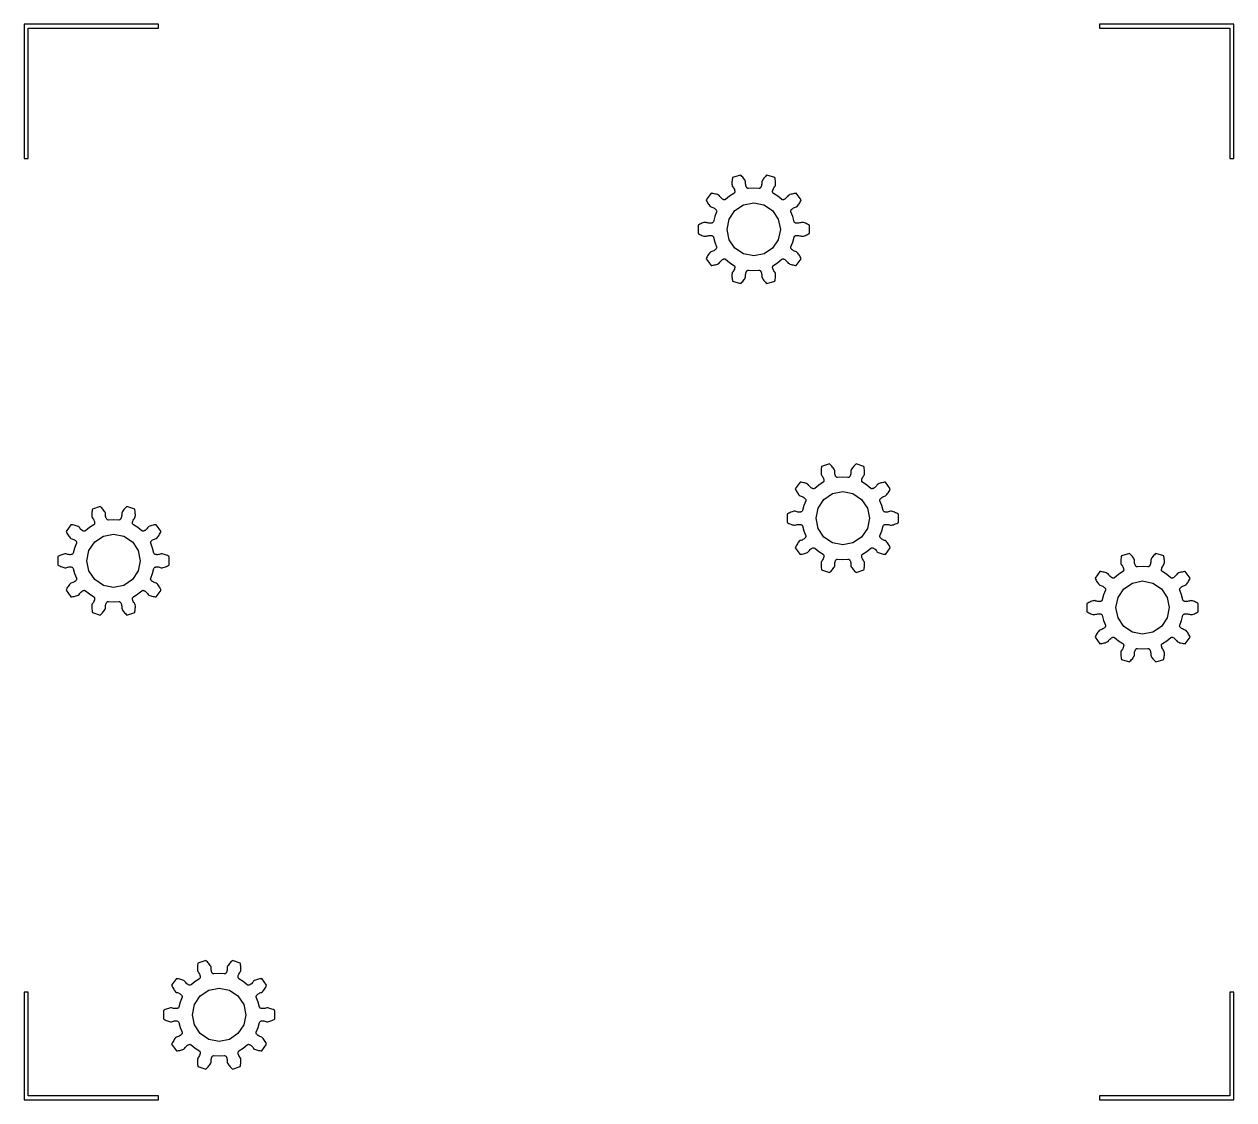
# Model space of a CAD drawing. Extents: x 0 to 9, y 0 to 8.
import ezdxf

# ---------------------------------------------------------------- set-up
doc = ezdxf.new("R2010")
doc.units = 0
doc.layers.add('Layer_1', color=7, linetype='CONTINUOUS')

msp = doc.modelspace()

# ---------------------------------------------------------------- linework, layer by layer
at = {"layer": 'Layer_1', "color": 7}
for points in [[(0, 7.999999), (0, 6.999984), (0.028332, 6.999984), (0.028332, 7.971613), (1.000016, 7.971613), (1.000016, 7.999999), (0, 7.999999), (0, 7.999999)], [(7.999984, 7.999999), (7.999984, 7.971613), (8.971668, 7.971613), (8.971668, 6.999984), (9, 6.999984), (9, 7.985778), (9, 7.999999), (7.999984, 7.999999), (7.999984, 7.999999)], [(0.00001, 0.799978), (0.00001, 0), (1.000024, 0), (1.000024, 0.028332), (0.028342, 0.028332), (0.028342, 0.799978), (0.00001, 0.799978), (0.00001, 0.799978)], [(8.971668, 0.799978), (8.971668, 0.028332), (7.999984, 0.028332), (7.999984, 0), (9, 0), (9, 0.799978), (8.971668, 0.799978), (8.971668, 0.799978)]]:
    msp.add_lwpolyline(points, close=True, dxfattribs=at)
for points in [[(5.329112, 6.877967), (5.270463, 6.858895), (5.26914, 6.852445), (5.267762, 6.843791), (5.266715, 6.835357), (5.266109, 6.826979), (5.265826, 6.818766), (5.265996, 6.810718), (5.266602, 6.802836), (5.268753, 6.79567), (5.273328, 6.789772), (5.277407, 6.783598), (5.280935, 6.777149), (5.283911, 6.770424), (5.285125, 6.766952), (5.286062, 6.763314), (5.286779, 6.759565), (5.287005, 6.755597), (5.286948, 6.753446), (5.286722, 6.751296), (5.286116, 6.748981), (5.285012, 6.746337), (5.280933, 6.742037), (5.248357, 6.721367), (5.218646, 6.696727), (5.213244, 6.694137), (5.210378, 6.693967), (5.208007, 6.694137), (5.205856, 6.694523), (5.203872, 6.69513), (5.200124, 6.696617), (5.196762, 6.698435), (5.19362, 6.700419), (5.190643, 6.702679), (5.185186, 6.70753), (5.18017, 6.712932), (5.17554, 6.71872), (5.171296, 6.724948), (5.165177, 6.729193), (5.157846, 6.732169), (5.150239, 6.73476), (5.142357, 6.737074), (5.134254, 6.739058), (5.125875, 6.740656), (5.117221, 6.742033), (5.110717, 6.742804), (5.074392, 6.692918), (5.077203, 6.68691), (5.081116, 6.679138), (5.085251, 6.671697), (5.08966, 6.664586), (5.094291, 6.657751), (5.099141, 6.651357), (5.104268, 6.645293), (5.110221, 6.640773), (5.117386, 6.638623), (5.124332, 6.636089), (5.131001, 6.633002), (5.13734, 6.629309), (5.140372, 6.627158), (5.143239, 6.624788), (5.145996, 6.622087), (5.14853, 6.619055), (5.149744, 6.617345), (5.150847, 6.615414), (5.151728, 6.613154), (5.152388, 6.610396), (5.151618, 6.604498), (5.137396, 6.568614), (5.127805, 6.531242), (5.124994, 6.526005), (5.122844, 6.524188), (5.12075, 6.522864), (5.118766, 6.521984), (5.116782, 6.521267), (5.112923, 6.52033), (5.109175, 6.519779), (5.105371, 6.519554), (5.101733, 6.51961), (5.094402, 6.520381), (5.087126, 6.521758), (5.080015, 6.523742), (5.07296, 6.526276), (5.065574, 6.526107), (5.057857, 6.524233), (5.05014, 6.521862), (5.042423, 6.519051), (5.034651, 6.515909), (5.026878, 6.512271), (5.019161, 6.508303), (5.013429, 6.505106), (5.013429, 6.443424), (5.019161, 6.440172), (5.026878, 6.436204), (5.034651, 6.432621), (5.042423, 6.429424), (5.05014, 6.426666), (5.057857, 6.424296), (5.065574, 6.422422), (5.07296, 6.422252), (5.080015, 6.424733), (5.087126, 6.426717), (5.094402, 6.428151), (5.101733, 6.428868), (5.105371, 6.428924), (5.109175, 6.428698), (5.112923, 6.428148), (5.116782, 6.427211), (5.118766, 6.426551), (5.12075, 6.425614), (5.122844, 6.424347), (5.124994, 6.422473), (5.127805, 6.417236), (5.137396, 6.379863), (5.151618, 6.343979), (5.152388, 6.338081), (5.151728, 6.335324), (5.150847, 6.333063), (5.149744, 6.331133), (5.14853, 6.329423), (5.145996, 6.326391), (5.143239, 6.32369), (5.140372, 6.321376), (5.13734, 6.319226), (5.131001, 6.315532), (5.124332, 6.312391), (5.117386, 6.309856), (5.110221, 6.307706), (5.104268, 6.303186), (5.099141, 6.297122), (5.094291, 6.290783), (5.08966, 6.283893), (5.085251, 6.276783), (5.081116, 6.269341), (5.077203, 6.261569), (5.074392, 6.255561), (5.110717, 6.205676), (5.117221, 6.206446), (5.125875, 6.207823), (5.134254, 6.209421), (5.142357, 6.211405), (5.150239, 6.213719), (5.157846, 6.21631), (5.165177, 6.219341), (5.171296, 6.223586), (5.17554, 6.229759), (5.18017, 6.235547), (5.185186, 6.240949), (5.190643, 6.245855), (5.19362, 6.248059), (5.196762, 6.250043), (5.200124, 6.25186), (5.203872, 6.253348), (5.205856, 6.253955), (5.208007, 6.254395), (5.210378, 6.254564), (5.213244, 6.254338), (5.218646, 6.251748), (5.248357, 6.227108), (5.280933, 6.206493), (5.285012, 6.202193), (5.286116, 6.199549), (5.286722, 6.197178), (5.286948, 6.195028), (5.287005, 6.192934), (5.286779, 6.188965), (5.286062, 6.185217), (5.285125, 6.181579), (5.283911, 6.178051), (5.280935, 6.171326), (5.277407, 6.164877), (5.273328, 6.158758), (5.268753, 6.152805), (5.266602, 6.145639), (5.265996, 6.137757), (5.265826, 6.129709), (5.266109, 6.121496), (5.266715, 6.113173), (5.267762, 6.104684), (5.26914, 6.096085), (5.270463, 6.089636), (5.329112, 6.070509), (5.333963, 6.075029), (5.340137, 6.081202), (5.345925, 6.087431), (5.351382, 6.09377), (5.356398, 6.100329), (5.361028, 6.106889), (5.365217, 6.113669), (5.367641, 6.120614), (5.367416, 6.128166), (5.367746, 6.135552), (5.368626, 6.142828), (5.370224, 6.149994), (5.371271, 6.153577), (5.372648, 6.15705), (5.374302, 6.160467), (5.376452, 6.163829), (5.37772, 6.16554), (5.379207, 6.167137), (5.381027, 6.168681), (5.383451, 6.170168), (5.389349, 6.171215), (5.427824, 6.168791), (5.466354, 6.171215), (5.472252, 6.170168), (5.474676, 6.168681), (5.476494, 6.167137), (5.477981, 6.16554), (5.479248, 6.163829), (5.481343, 6.160467), (5.48305, 6.15705), (5.484427, 6.153577), (5.485474, 6.149994), (5.487018, 6.142828), (5.487955, 6.135552), (5.488285, 6.128166), (5.488059, 6.120614), (5.490484, 6.113669), (5.494673, 6.106889), (5.499248, 6.100329), (5.504319, 6.09377), (5.509721, 6.087431), (5.515564, 6.081202), (5.521738, 6.075029), (5.526588, 6.070509), (5.585183, 6.089636), (5.586506, 6.096085), (5.58794, 6.104684), (5.588933, 6.113173), (5.58954, 6.121496), (5.589822, 6.129709), (5.589653, 6.137757), (5.589103, 6.145639), (5.586952, 6.152805), (5.582377, 6.158758), (5.578243, 6.164877), (5.574715, 6.171326), (5.571794, 6.178051), (5.57058, 6.181579), (5.569589, 6.185217), (5.568929, 6.188965), (5.568647, 6.192934), (5.56876, 6.195028), (5.568986, 6.197178), (5.569536, 6.199549), (5.570639, 6.202193), (5.574773, 6.206493), (5.60735, 6.227108), (5.637061, 6.251748), (5.642463, 6.254338), (5.645274, 6.254564), (5.647698, 6.254395), (5.649848, 6.253955), (5.651832, 6.253348), (5.655581, 6.25186), (5.658943, 6.250043), (5.662085, 6.248059), (5.665062, 6.245855), (5.670519, 6.240949), (5.675535, 6.235547), (5.680165, 6.229759), (5.684409, 6.223586), (5.690528, 6.219341), (5.697859, 6.21631), (5.705411, 6.213719), (5.713348, 6.211405), (5.721451, 6.209421), (5.729829, 6.207823), (5.738428, 6.206446), (5.744988, 6.205676), (5.781258, 6.255561), (5.778447, 6.261569), (5.774533, 6.269341), (5.770399, 6.276783), (5.766045, 6.283893), (5.761414, 6.290783), (5.756508, 6.297122), (5.751382, 6.303186), (5.745484, 6.307706), (5.738318, 6.309856), (5.731373, 6.312391), (5.724703, 6.315532), (5.718364, 6.319226), (5.715333, 6.321376), (5.712411, 6.32369), (5.70971, 6.326391), (5.707119, 6.329423), (5.705962, 6.331133), (5.704859, 6.333063), (5.703922, 6.335324), (5.703315, 6.338081), (5.704086, 6.343979), (5.718307, 6.379863), (5.727843, 6.417236), (5.730709, 6.422473), (5.73286, 6.424347), (5.734954, 6.425614), (5.736938, 6.426551), (5.738922, 6.427211), (5.742725, 6.428148), (5.746529, 6.428698), (5.750277, 6.428924), (5.75397, 6.428868), (5.761301, 6.428151), (5.768522, 6.426717), (5.775633, 6.424733), (5.782743, 6.422252), (5.79013, 6.422422), (5.797847, 6.424296), (5.805564, 6.426666), (5.813281, 6.429424), (5.821053, 6.432621), (5.82877, 6.436204), (5.836487, 6.440172), (5.842275, 6.443424), (5.842275, 6.505106), (5.836487, 6.508303), (5.82877, 6.512271), (5.821053, 6.515909), (5.813281, 6.519051), (5.805564, 6.521862), (5.797847, 6.524233), (5.79013, 6.526107), (5.782743, 6.526276), (5.775633, 6.523742), (5.768522, 6.521758), (5.761301, 6.520381), (5.75397, 6.51961), (5.750277, 6.519554), (5.746529, 6.519779), (5.742725, 6.52033), (5.738922, 6.521267), (5.736938, 6.521984), (5.734954, 6.522864), (5.73286, 6.524188), (5.730709, 6.526005), (5.727843, 6.531242), (5.718307, 6.568614), (5.704086, 6.604498), (5.703315, 6.610396), (5.703922, 6.613154), (5.704859, 6.615414), (5.705962, 6.617345), (5.707119, 6.619055), (5.70971, 6.622087), (5.712411, 6.624788), (5.715333, 6.627158), (5.718364, 6.629309), (5.724703, 6.633002), (5.731373, 6.636089), (5.738318, 6.638623), (5.745484, 6.640773), (5.751382, 6.645293), (5.756508, 6.651357), (5.761414, 6.657751), (5.766045, 6.664586), (5.770399, 6.671697), (5.774533, 6.679138), (5.778447, 6.68691), (5.781258, 6.692918), (5.744988, 6.742804), (5.738428, 6.742033), (5.729829, 6.740656), (5.721451, 6.739058), (5.713348, 6.737074), (5.705411, 6.73476), (5.697859, 6.732169), (5.690528, 6.729193), (5.684409, 6.724948), (5.680165, 6.71872), (5.675535, 6.712932), (5.670519, 6.70753), (5.665062, 6.702679), (5.662085, 6.700419), (5.658943, 6.698435), (5.655581, 6.696617), (5.651832, 6.69513), (5.649848, 6.694523), (5.647698, 6.694137), (5.645274, 6.693967), (5.642463, 6.694137), (5.637061, 6.696727), (5.60735, 6.721367), (5.574773, 6.742037), (5.570639, 6.746337), (5.569536, 6.748981), (5.568986, 6.751296), (5.56876, 6.753446), (5.568647, 6.755597), (5.568929, 6.759565), (5.569589, 6.763314), (5.57058, 6.766952), (5.571794, 6.770424), (5.574715, 6.777149), (5.578243, 6.783598), (5.582377, 6.789772), (5.586952, 6.79567), (5.589103, 6.802836), (5.589653, 6.810718), (5.589822, 6.818766), (5.58954, 6.826979), (5.588933, 6.835357), (5.58794, 6.843791), (5.586506, 6.852445), (5.585183, 6.858895), (5.526588, 6.877967), (5.521738, 6.873446), (5.515564, 6.867328), (5.509721, 6.861099), (5.504319, 6.854705), (5.499248, 6.848201), (5.494673, 6.841586), (5.490484, 6.834861), (5.488059, 6.827861), (5.488285, 6.820364), (5.487955, 6.812923), (5.487018, 6.805647), (5.485474, 6.798481), (5.484427, 6.794953), (5.48305, 6.791426), (5.481343, 6.788008), (5.479248, 6.784646), (5.477981, 6.782992), (5.476494, 6.781395), (5.474676, 6.779797), (5.472252, 6.77831), (5.466354, 6.777263), (5.427824, 6.779687), (5.389349, 6.777263), (5.383451, 6.77831), (5.381027, 6.779797), (5.379207, 6.781395), (5.37772, 6.782992), (5.376452, 6.784646), (5.374302, 6.788008), (5.372648, 6.791426), (5.371271, 6.794953), (5.370224, 6.798481), (5.368626, 6.805647), (5.367746, 6.812923), (5.367416, 6.820364), (5.367641, 6.827861), (5.365217, 6.834861), (5.361028, 6.841586), (5.356398, 6.848201), (5.351382, 6.854705), (5.345925, 6.861099), (5.340137, 6.867328), (5.333963, 6.873446), (5.329112, 6.877967), (5.329112, 6.877967)], [(5.427835, 6.672473), (5.50369, 6.657386), (5.567996, 6.614418), (5.610964, 6.550111), (5.626052, 6.474256), (5.61046, 6.397119), (5.567977, 6.334131), (5.504977, 6.291665), (5.427835, 6.276095), (5.350693, 6.291665), (5.287693, 6.334131), (5.24521, 6.397119), (5.229618, 6.474256), (5.244706, 6.550111), (5.287674, 6.614418), (5.35198, 6.657386), (5.427835, 6.672473), (5.427835, 6.672473)], [(5.992059, 4.728943), (5.933409, 4.709871), (5.932142, 4.703367), (5.930709, 4.694823), (5.929715, 4.686334), (5.929055, 4.678011), (5.928829, 4.669798), (5.928942, 4.661695), (5.929492, 4.653812), (5.931696, 4.646702), (5.936216, 4.640749), (5.94035, 4.634575), (5.943933, 4.628126), (5.946855, 4.621401), (5.948012, 4.617873), (5.949005, 4.61429), (5.949666, 4.610487), (5.949948, 4.606518), (5.949892, 4.604478), (5.949609, 4.602274), (5.949059, 4.599903), (5.948012, 4.597258), (5.943823, 4.592959), (5.911246, 4.572343), (5.881535, 4.547704), (5.876189, 4.54517), (5.873378, 4.544888), (5.870953, 4.545113), (5.868749, 4.545554), (5.866765, 4.54616), (5.863072, 4.547648), (5.85971, 4.549412), (5.856568, 4.551452), (5.853591, 4.553603), (5.848079, 4.558509), (5.843063, 4.563911), (5.838488, 4.569698), (5.834188, 4.575872), (5.828125, 4.580116), (5.820794, 4.583148), (5.813187, 4.585792), (5.80525, 4.588053), (5.797147, 4.590037), (5.788768, 4.591691), (5.780224, 4.593014), (5.77361, 4.593785), (5.737395, 4.5439), (5.740152, 4.537892), (5.744066, 4.530119), (5.748255, 4.522678), (5.752609, 4.515568), (5.757185, 4.508732), (5.76209, 4.502338), (5.767217, 4.496275), (5.773115, 4.491755), (5.78028, 4.489661), (5.787226, 4.48707), (5.793951, 4.483928), (5.80029, 4.48029), (5.803266, 4.478086), (5.806243, 4.475772), (5.808944, 4.473071), (5.811534, 4.470094), (5.812638, 4.468331), (5.813741, 4.4664), (5.814678, 4.464196), (5.815339, 4.461385), (5.814568, 4.455487), (5.800347, 4.419603), (5.790756, 4.382286), (5.787945, 4.376994), (5.785741, 4.37512), (5.783647, 4.373907), (5.781716, 4.37297), (5.779732, 4.372253), (5.775874, 4.371316), (5.77207, 4.370766), (5.768377, 4.37054), (5.764629, 4.370596), (5.757298, 4.371313), (5.750132, 4.372747), (5.742966, 4.374731), (5.735911, 4.377211), (5.728469, 4.377042), (5.720807, 4.375168), (5.713035, 4.372854), (5.705318, 4.370043), (5.697601, 4.366846), (5.689884, 4.363263), (5.682112, 4.359294), (5.676324, 4.356042), (5.676324, 4.294416), (5.682112, 4.291164), (5.689884, 4.287195), (5.697601, 4.283612), (5.705318, 4.280415), (5.713035, 4.277658), (5.720807, 4.275287), (5.728469, 4.273357), (5.735911, 4.273244), (5.742966, 4.275779), (5.750132, 4.277763), (5.757298, 4.27914), (5.764629, 4.279857), (5.768377, 4.279913), (5.77207, 4.279744), (5.775874, 4.279193), (5.779732, 4.278256), (5.781716, 4.277486), (5.783647, 4.276605), (5.785741, 4.275338), (5.787945, 4.273464), (5.790756, 4.268228), (5.800347, 4.230856), (5.814568, 4.194971), (5.815339, 4.189073), (5.814678, 4.186316), (5.813741, 4.184112), (5.812638, 4.182128), (5.811534, 4.18042), (5.808944, 4.177389), (5.806243, 4.174744), (5.803266, 4.17232), (5.80029, 4.170226), (5.793951, 4.166478), (5.787226, 4.163446), (5.78028, 4.160855), (5.773115, 4.158704), (5.767217, 4.154184), (5.76209, 4.148176), (5.757185, 4.141727), (5.752609, 4.134947), (5.748255, 4.127781), (5.744066, 4.12034), (5.740152, 4.112567), (5.737395, 4.106559), (5.77361, 4.056674), (5.780224, 4.057501), (5.788768, 4.058825), (5.797147, 4.060479), (5.80525, 4.062409), (5.813187, 4.064723), (5.820794, 4.067314), (5.828125, 4.070291), (5.834188, 4.07459), (5.838488, 4.080764), (5.843063, 4.086551), (5.848079, 4.091953), (5.853591, 4.096804), (5.856568, 4.099065), (5.85971, 4.101105), (5.863072, 4.102869), (5.866765, 4.104357), (5.868749, 4.104963), (5.870953, 4.10535), (5.873378, 4.105576), (5.876189, 4.10535), (5.881535, 4.102759), (5.911246, 4.07812), (5.943823, 4.057505), (5.948012, 4.05315), (5.949059, 4.050559), (5.949609, 4.048188), (5.949892, 4.046038), (5.949948, 4.043887), (5.949666, 4.039918), (5.949005, 4.03617), (5.948012, 4.032532), (5.946855, 4.029059), (5.943933, 4.022335), (5.94035, 4.015885), (5.936216, 4.009712), (5.931696, 4.003814), (5.929492, 3.996703), (5.928942, 3.988821), (5.928829, 3.980718), (5.929055, 3.972505), (5.929715, 3.964182), (5.930709, 3.955693), (5.932142, 3.947094), (5.933409, 3.940589), (5.992059, 3.921572), (5.996909, 3.926037), (6.003028, 3.932156), (6.008871, 3.938384), (6.014273, 3.944779), (6.019344, 3.951283), (6.023974, 3.957953), (6.028108, 3.964622), (6.030533, 3.971678), (6.030363, 3.979119), (6.030693, 3.986561), (6.031574, 3.993837), (6.033118, 4.001058), (6.034221, 4.00453), (6.035598, 4.008058), (6.037306, 4.011476), (6.039346, 4.014838), (6.04067, 4.016492), (6.042157, 4.018146), (6.043975, 4.019743), (6.046399, 4.02123), (6.052297, 4.022224), (6.090772, 4.0198), (6.129302, 4.022224), (6.135145, 4.02123), (6.137569, 4.019743), (6.139387, 4.018146), (6.140874, 4.016492), (6.142197, 4.014838), (6.144292, 4.011476), (6.145999, 4.008058), (6.147323, 4.00453), (6.148426, 4.001058), (6.150023, 3.993837), (6.150904, 3.986561), (6.151186, 3.979119), (6.151017, 3.971678), (6.153441, 3.964622), (6.157575, 3.957953), (6.162261, 3.951283), (6.167277, 3.944779), (6.172679, 3.938384), (6.178521, 3.932156), (6.18464, 3.926037), (6.189491, 3.921572), (6.248195, 3.940589), (6.249462, 3.947094), (6.250839, 3.955693), (6.251887, 3.964182), (6.252547, 3.972505), (6.252773, 3.980718), (6.25266, 3.988821), (6.252053, 3.996703), (6.249849, 4.003814), (6.245274, 4.009712), (6.24125, 4.015885), (6.237667, 4.022335), (6.23469, 4.029059), (6.233533, 4.032532), (6.23254, 4.03617), (6.231879, 4.039918), (6.231597, 4.043887), (6.231654, 4.046038), (6.231936, 4.048188), (6.232543, 4.050559), (6.23359, 4.05315), (6.237724, 4.057505), (6.270301, 4.07812), (6.300011, 4.102759), (6.305358, 4.10535), (6.308224, 4.105576), (6.310595, 4.10535), (6.312799, 4.104963), (6.314783, 4.104357), (6.318476, 4.102869), (6.321839, 4.101105), (6.325036, 4.099065), (6.327957, 4.096804), (6.333469, 4.091953), (6.338485, 4.086551), (6.34306, 4.080764), (6.34736, 4.07459), (6.353423, 4.070291), (6.360754, 4.067314), (6.368416, 4.064723), (6.376299, 4.062409), (6.384401, 4.060479), (6.39278, 4.058825), (6.401379, 4.057501), (6.407938, 4.056674), (6.444208, 4.106559), (6.441451, 4.112567), (6.437537, 4.12034), (6.433348, 4.127781), (6.428938, 4.134947), (6.424363, 4.141727), (6.419457, 4.148176), (6.414386, 4.154184), (6.408433, 4.158704), (6.401267, 4.160855), (6.394322, 4.163446), (6.387597, 4.166478), (6.381258, 4.170226), (6.378226, 4.17232), (6.37536, 4.174744), (6.372603, 4.177389), (6.370068, 4.18042), (6.368911, 4.182128), (6.367808, 4.184112), (6.366927, 4.186316), (6.36621, 4.189073), (6.366981, 4.194971), (6.381202, 4.230856), (6.390849, 4.268228), (6.393606, 4.273464), (6.39581, 4.275338), (6.397851, 4.276605), (6.399835, 4.277486), (6.401819, 4.278256), (6.405732, 4.279193), (6.409481, 4.279744), (6.413229, 4.279913), (6.416922, 4.279857), (6.424253, 4.27914), (6.431474, 4.277763), (6.438585, 4.275779), (6.44564, 4.273244), (6.453082, 4.273357), (6.460744, 4.275287), (6.468516, 4.277658), (6.476233, 4.280415), (6.48395, 4.283612), (6.491722, 4.287195), (6.499439, 4.291164), (6.505227, 4.294416), (6.505227, 4.356042), (6.499439, 4.359294), (6.491722, 4.363263), (6.48395, 4.366846), (6.476233, 4.370043), (6.468516, 4.372854), (6.460744, 4.375168), (6.453082, 4.377042), (6.44564, 4.377211), (6.438585, 4.374731), (6.431474, 4.372747), (6.424253, 4.371313), (6.416922, 4.370596), (6.413229, 4.37054), (6.409481, 4.370766), (6.405732, 4.371316), (6.401819, 4.372253), (6.399835, 4.37297), (6.397851, 4.373907), (6.39581, 4.37512), (6.393606, 4.376994), (6.390849, 4.382286), (6.381202, 4.419603), (6.366981, 4.455487), (6.36621, 4.461385), (6.366927, 4.464196), (6.367808, 4.4664), (6.368911, 4.468331), (6.370068, 4.470094), (6.372603, 4.473071), (6.37536, 4.475772), (6.378226, 4.478086), (6.381258, 4.48029), (6.387597, 4.483928), (6.394322, 4.48707), (6.401267, 4.489661), (6.408433, 4.491755), (6.414386, 4.496275), (6.419457, 4.502338), (6.424363, 4.508732), (6.428938, 4.515568), (6.433348, 4.522678), (6.437537, 4.530119), (6.441451, 4.537892), (6.444208, 4.5439), (6.407938, 4.593785), (6.401379, 4.593014), (6.39278, 4.591691), (6.384401, 4.590037), (6.376299, 4.588053), (6.368416, 4.585792), (6.360754, 4.583148), (6.353423, 4.580116), (6.34736, 4.575872), (6.34306, 4.569698), (6.338485, 4.563911), (6.333469, 4.558509), (6.327957, 4.553603), (6.325036, 4.551452), (6.321839, 4.549412), (6.318476, 4.547648), (6.314783, 4.54616), (6.312799, 4.545554), (6.310595, 4.545113), (6.308224, 4.544888), (6.305358, 4.54517), (6.300011, 4.547704), (6.270301, 4.572343), (6.237724, 4.592959), (6.23359, 4.597258), (6.232543, 4.599903), (6.231936, 4.602274), (6.231654, 4.604478), (6.231597, 4.606518), (6.231879, 4.610487), (6.23254, 4.61429), (6.233533, 4.617873), (6.23469, 4.621401), (6.237667, 4.628126), (6.24125, 4.634575), (6.245274, 4.640749), (6.249849, 4.646702), (6.252053, 4.653812), (6.25266, 4.661695), (6.252773, 4.669798), (6.252547, 4.678011), (6.251887, 4.686334), (6.250839, 4.694823), (6.249462, 4.703367), (6.248195, 4.709871), (6.189491, 4.728943), (6.18464, 4.724423), (6.178521, 4.718305), (6.172679, 4.712021), (6.167277, 4.705682), (6.162261, 4.699178), (6.157575, 4.692563), (6.153441, 4.685838), (6.151017, 4.678838), (6.151186, 4.671286), (6.150904, 4.6639), (6.150023, 4.656624), (6.148426, 4.649458), (6.147323, 4.645875), (6.145999, 4.642402), (6.144292, 4.638985), (6.142197, 4.635622), (6.140874, 4.633969), (6.139387, 4.632371), (6.137569, 4.630774), (6.135145, 4.629286), (6.129302, 4.628239), (6.090772, 4.630664), (6.052297, 4.628239), (6.046399, 4.629286), (6.043975, 4.630774), (6.042157, 4.632371), (6.04067, 4.633969), (6.039346, 4.635622), (6.037306, 4.638985), (6.035598, 4.642402), (6.034221, 4.645875), (6.033118, 4.649458), (6.031574, 4.656624), (6.030693, 4.6639), (6.030363, 4.671286), (6.030533, 4.678838), (6.028108, 4.685838), (6.023974, 4.692563), (6.019344, 4.699178), (6.014273, 4.705682), (6.008871, 4.712021), (6.003028, 4.718305), (5.996909, 4.724423), (5.992059, 4.728943), (5.992059, 4.728943)], [(6.090782, 4.52345), (6.166636, 4.508362), (6.230943, 4.465394), (6.273911, 4.401088), (6.288998, 4.325233), (6.273911, 4.249379), (6.230943, 4.185072), (6.166636, 4.142104), (6.090782, 4.127016), (6.014927, 4.142104), (5.95062, 4.185072), (5.907652, 4.249379), (5.892565, 4.325233), (5.907652, 4.401088), (5.950621, 4.465394), (6.014927, 4.508362), (6.090782, 4.52345), (6.090782, 4.52345)], [(0.566413, 4.412816), (0.507763, 4.393744), (0.506496, 4.38724), (0.505063, 4.378696), (0.504069, 4.370208), (0.503409, 4.361884), (0.503183, 4.353671), (0.503296, 4.345568), (0.503846, 4.337686), (0.50605, 4.330575), (0.51057, 4.324622), (0.514704, 4.318448), (0.518287, 4.311999), (0.521209, 4.305274), (0.522366, 4.301747), (0.523359, 4.298164), (0.52402, 4.29436), (0.524302, 4.290391), (0.524245, 4.288351), (0.523963, 4.286147), (0.523413, 4.283776), (0.522366, 4.281132), (0.518177, 4.276832), (0.4856, 4.256217), (0.455889, 4.231577), (0.450543, 4.229043), (0.447732, 4.228761), (0.445307, 4.228987), (0.443103, 4.229427), (0.441119, 4.230034), (0.437426, 4.231521), (0.434064, 4.233285), (0.430922, 4.235325), (0.427945, 4.237476), (0.422433, 4.242382), (0.417417, 4.247784), (0.412842, 4.253572), (0.408542, 4.259745), (0.402479, 4.26399), (0.395148, 4.267021), (0.387541, 4.269666), (0.379604, 4.271926), (0.371501, 4.27391), (0.363122, 4.275564), (0.354578, 4.276888), (0.347964, 4.277658), (0.311749, 4.227773), (0.314506, 4.221765), (0.31842, 4.213993), (0.322609, 4.206551), (0.326963, 4.199441), (0.331539, 4.192606), (0.336444, 4.186212), (0.341571, 4.180148), (0.347469, 4.175628), (0.354634, 4.173534), (0.36158, 4.170943), (0.368305, 4.167801), (0.374644, 4.164164), (0.37762, 4.161959), (0.380597, 4.159645), (0.383298, 4.156944), (0.385888, 4.153968), (0.386992, 4.152204), (0.388095, 4.150273), (0.389032, 4.148069), (0.389693, 4.145258), (0.388922, 4.139361), (0.374701, 4.103477), (0.36511, 4.066159), (0.362299, 4.060867), (0.360095, 4.058994), (0.358001, 4.05778), (0.35607, 4.056843), (0.354086, 4.056126), (0.350228, 4.055189), (0.346424, 4.054639), (0.342731, 4.054413), (0.338983, 4.054469), (0.331652, 4.055186), (0.324486, 4.05662), (0.31732, 4.058604), (0.310265, 4.061085), (0.302823, 4.060915), (0.295161, 4.059041), (0.287389, 4.056727), (0.279672, 4.053916), (0.271955, 4.050719), (0.264238, 4.047136), (0.256466, 4.043168), (0.250678, 4.039915), (0.250678, 3.97829), (0.256466, 3.975037), (0.264238, 3.971069), (0.271955, 3.967486), (0.279672, 3.964289), (0.287389, 3.961531), (0.295161, 3.959161), (0.302823, 3.95723), (0.310265, 3.957118), (0.31732, 3.959652), (0.324486, 3.961636), (0.331652, 3.963013), (0.338983, 3.96373), (0.342731, 3.963786), (0.346424, 3.963617), (0.350228, 3.963067), (0.354086, 3.96213), (0.35607, 3.961359), (0.358001, 3.960479), (0.360095, 3.959212), (0.362299, 3.957338), (0.36511, 3.952101), (0.374701, 3.914729), (0.388922, 3.878845), (0.389693, 3.872947), (0.389032, 3.870189), (0.388095, 3.867985), (0.386992, 3.866001), (0.385888, 3.864294), (0.383298, 3.861262), (0.380597, 3.858617), (0.37762, 3.856193), (0.374644, 3.854099), (0.368305, 3.850351), (0.36158, 3.847319), (0.354634, 3.844728), (0.347469, 3.842578), (0.341571, 3.838058), (0.336444, 3.832049), (0.331539, 3.8256), (0.326963, 3.81882), (0.322609, 3.811654), (0.31842, 3.804213), (0.314506, 3.796441), (0.311749, 3.790433), (0.347964, 3.740548), (0.354578, 3.741374), (0.363122, 3.742698), (0.371501, 3.744352), (0.379604, 3.746282), (0.387541, 3.748596), (0.395148, 3.751187), (0.402479, 3.754164), (0.408542, 3.758464), (0.412842, 3.764637), (0.417417, 3.770425), (0.422433, 3.775827), (0.427945, 3.780678), (0.430922, 3.782938), (0.434064, 3.784979), (0.437426, 3.786742), (0.441119, 3.78823), (0.443103, 3.788837), (0.445307, 3.789223), (0.447732, 3.789449), (0.450543, 3.789223), (0.455889, 3.786632), (0.4856, 3.761993), (0.518177, 3.741378), (0.522366, 3.737023), (0.523413, 3.734432), (0.523963, 3.732062), (0.524245, 3.729911), (0.524302, 3.727761), (0.52402, 3.723792), (0.523359, 3.720043), (0.522366, 3.716405), (0.521209, 3.712933), (0.518287, 3.706208), (0.514704, 3.699759), (0.51057, 3.693585), (0.50605, 3.687687), (0.503846, 3.680576), (0.503296, 3.672694), (0.503183, 3.664591), (0.503409, 3.656378), (0.504069, 3.648055), (0.505063, 3.639566), (0.506496, 3.630967), (0.507763, 3.624463), (0.566413, 3.605446), (0.571263, 3.609911), (0.577382, 3.616029), (0.583225, 3.622258), (0.588627, 3.628652), (0.593698, 3.635156), (0.598328, 3.641826), (0.602462, 3.648496), (0.604887, 3.655551), (0.604717, 3.662993), (0.605047, 3.670434), (0.605928, 3.67771), (0.607472, 3.684931), (0.608575, 3.688404), (0.609952, 3.691931), (0.61166, 3.695349), (0.6137, 3.698711), (0.615024, 3.700365), (0.616511, 3.702019), (0.618329, 3.703616), (0.620753, 3.705104), (0.626651, 3.706097), (0.665126, 3.703673), (0.703656, 3.706097), (0.709499, 3.705104), (0.711923, 3.703616), (0.713741, 3.702019), (0.715228, 3.700365), (0.716551, 3.698711), (0.718646, 3.695349), (0.720353, 3.691931), (0.721677, 3.688404), (0.72278, 3.684931), (0.724377, 3.67771), (0.725258, 3.670434), (0.72554, 3.662993), (0.725371, 3.655551), (0.727795, 3.648496), (0.731929, 3.641826), (0.736615, 3.635156), (0.741631, 3.628652), (0.747033, 3.622258), (0.752875, 3.616029), (0.758994, 3.609911), (0.763845, 3.605446), (0.822549, 3.624463), (0.823816, 3.630967), (0.825193, 3.639566), (0.82624, 3.648055), (0.826901, 3.656378), (0.827127, 3.664591), (0.827014, 3.672694), (0.826407, 3.680576), (0.824203, 3.687687), (0.819628, 3.693585), (0.815604, 3.699759), (0.812021, 3.706208), (0.809044, 3.712933), (0.807887, 3.716405), (0.806894, 3.720043), (0.806233, 3.723792), (0.805951, 3.727761), (0.806008, 3.729911), (0.80629, 3.732062), (0.806897, 3.734432), (0.807944, 3.737023), (0.812078, 3.741378), (0.844655, 3.761993), (0.874365, 3.786632), (0.879712, 3.789223), (0.882578, 3.789449), (0.884949, 3.789223), (0.887153, 3.788837), (0.889137, 3.78823), (0.89283, 3.786742), (0.896193, 3.784979), (0.89939, 3.782938), (0.902311, 3.780678), (0.907823, 3.775827), (0.912839, 3.770425), (0.917414, 3.764637), (0.921714, 3.758464), (0.927777, 3.754164), (0.935108, 3.751187), (0.94277, 3.748596), (0.950653, 3.746282), (0.958755, 3.744352), (0.967134, 3.742698), (0.975733, 3.741374), (0.982292, 3.740548), (1.018562, 3.790433), (1.015805, 3.796441), (1.011891, 3.804213), (1.007702, 3.811654), (1.003292, 3.81882), (0.998717, 3.8256), (0.993811, 3.832049), (0.98874, 3.838058), (0.982787, 3.842578), (0.975621, 3.844728), (0.968676, 3.847319), (0.961951, 3.850351), (0.955612, 3.854099), (0.95258, 3.856193), (0.949714, 3.858617), (0.946957, 3.861262), (0.944422, 3.864294), (0.943265, 3.866001), (0.942162, 3.867985), (0.941281, 3.870189), (0.940564, 3.872947), (0.941335, 3.878845), (0.955556, 3.914729), (0.965203, 3.952101), (0.96796, 3.957338), (0.970164, 3.959212), (0.972205, 3.960479), (0.974189, 3.961359), (0.976173, 3.96213), (0.980086, 3.963067), (0.983835, 3.963617), (0.987583, 3.963786), (0.991276, 3.96373), (0.998607, 3.963013), (1.005828, 3.961636), (1.012939, 3.959652), (1.019994, 3.957118), (1.027436, 3.95723), (1.035098, 3.959161), (1.04287, 3.961531), (1.050587, 3.964289), (1.058304, 3.967486), (1.066076, 3.971069), (1.073793, 3.975037), (1.079581, 3.97829), (1.079581, 4.039915), (1.073793, 4.043168), (1.066076, 4.047136), (1.058304, 4.050719), (1.050587, 4.053916), (1.04287, 4.056727), (1.035098, 4.059041), (1.027436, 4.060915), (1.019994, 4.061085), (1.012939, 4.058604), (1.005828, 4.05662), (0.998607, 4.055186), (0.991276, 4.054469), (0.987583, 4.054413), (0.983835, 4.054639), (0.980086, 4.055189), (0.976173, 4.056126), (0.974189, 4.056843), (0.972205, 4.05778), (0.970164, 4.058994), (0.96796, 4.060867), (0.965203, 4.066159), (0.955556, 4.103477), (0.941335, 4.139361), (0.940564, 4.145258), (0.941281, 4.148069), (0.942162, 4.150273), (0.943265, 4.152204), (0.944422, 4.153968), (0.946957, 4.156944), (0.949714, 4.159645), (0.95258, 4.161959), (0.955612, 4.164164), (0.961951, 4.167801), (0.968676, 4.170943), (0.975621, 4.173534), (0.982787, 4.175628), (0.98874, 4.180148), (0.993811, 4.186212), (0.998717, 4.192606), (1.003292, 4.199441), (1.007702, 4.206551), (1.011891, 4.213993), (1.015805, 4.221765), (1.018562, 4.227773), (0.982292, 4.277658), (0.975733, 4.276888), (0.967134, 4.275564), (0.958755, 4.27391), (0.950653, 4.271926), (0.94277, 4.269666), (0.935108, 4.267021), (0.927777, 4.26399), (0.921714, 4.259745), (0.917414, 4.253572), (0.912839, 4.247784), (0.907823, 4.242382), (0.902311, 4.237476), (0.89939, 4.235325), (0.896193, 4.233285), (0.89283, 4.231521), (0.889137, 4.230034), (0.887153, 4.229427), (0.884949, 4.228987), (0.882578, 4.228761), (0.879712, 4.229043), (0.874365, 4.231577), (0.844655, 4.256217), (0.812078, 4.276832), (0.807944, 4.281132), (0.806897, 4.283776), (0.80629, 4.286147), (0.806008, 4.288351), (0.805951, 4.290391), (0.806233, 4.29436), (0.806894, 4.298164), (0.807887, 4.301747), (0.809044, 4.305274), (0.812021, 4.311999), (0.815604, 4.318448), (0.819628, 4.324622), (0.824203, 4.330575), (0.826407, 4.337686), (0.827014, 4.345568), (0.827127, 4.353671), (0.826901, 4.361884), (0.82624, 4.370208), (0.825193, 4.378696), (0.823816, 4.38724), (0.822549, 4.393744), (0.763845, 4.412816), (0.758994, 4.408297), (0.752875, 4.402178), (0.747033, 4.395894), (0.741631, 4.389555), (0.736615, 4.383051), (0.731929, 4.376436), (0.727795, 4.369711), (0.725371, 4.362711), (0.72554, 4.355159), (0.725258, 4.347773), (0.724377, 4.340497), (0.72278, 4.333331), (0.721677, 4.329748), (0.720353, 4.326276), (0.718646, 4.322858), (0.716551, 4.319496), (0.715228, 4.317842), (0.713741, 4.316244), (0.711923, 4.314647), (0.709499, 4.31316), (0.703656, 4.312113), (0.665126, 4.314537), (0.626651, 4.312113), (0.620753, 4.31316), (0.618329, 4.314647), (0.616511, 4.316244), (0.615024, 4.317842), (0.6137, 4.319496), (0.61166, 4.322858), (0.609952, 4.326276), (0.608575, 4.329748), (0.607472, 4.333331), (0.605928, 4.340497), (0.605047, 4.347773), (0.604717, 4.355159), (0.604887, 4.362711), (0.602462, 4.369711), (0.598328, 4.376436), (0.593698, 4.383051), (0.588627, 4.389555), (0.583225, 4.395894), (0.577382, 4.402178), (0.571263, 4.408297), (0.566413, 4.412816), (0.566413, 4.412816)], [(0.665136, 4.207323), (0.74099, 4.192235), (0.805297, 4.149267), (0.848265, 4.084961), (0.863352, 4.009107), (0.848265, 3.933252), (0.805297, 3.868945), (0.74099, 3.825977), (0.665136, 3.810889), (0.589281, 3.825977), (0.524974, 3.868945), (0.482006, 3.933252), (0.466919, 4.009107), (0.482006, 4.084961), (0.524974, 4.149268), (0.589281, 4.192235), (0.665136, 4.207323), (0.665136, 4.207323)], [(8.222772, 4.064123), (8.164067, 4.045106), (8.1628, 4.038602), (8.161422, 4.030003), (8.160374, 4.021514), (8.159713, 4.01319), (8.159493, 4.004977), (8.159659, 3.996875), (8.16021, 3.988992), (8.162415, 3.981881), (8.16699, 3.975984), (8.171014, 3.96981), (8.174597, 3.963361), (8.177574, 3.956581), (8.178786, 3.953108), (8.179723, 3.949525), (8.180385, 3.945722), (8.180662, 3.941808), (8.180605, 3.939658), (8.180329, 3.937453), (8.179777, 3.935139), (8.178675, 3.932495), (8.174541, 3.928195), (8.142019, 3.907525), (8.112254, 3.882941), (8.106907, 3.88035), (8.10404, 3.880124), (8.10167, 3.88035), (8.099465, 3.880736), (8.097481, 3.881343), (8.093788, 3.882831), (8.090425, 3.884594), (8.087228, 3.886635), (8.084307, 3.888839), (8.078795, 3.893745), (8.073834, 3.899147), (8.069204, 3.904934), (8.064959, 3.911108), (8.058841, 3.915352), (8.05151, 3.918329), (8.043903, 3.920973), (8.03602, 3.923234), (8.027863, 3.925218), (8.019484, 3.926872), (8.010885, 3.928195), (8.004326, 3.929022), (7.968056, 3.879082), (7.970812, 3.873129), (7.974725, 3.865302), (7.978915, 3.857916), (7.983324, 3.85075), (7.987955, 3.84397), (7.992805, 3.837521), (7.997877, 3.831457), (8.00383, 3.826993), (8.010995, 3.824842), (8.017941, 3.822251), (8.024666, 3.819164), (8.031005, 3.815471), (8.034036, 3.813321), (8.036903, 3.81095), (8.039659, 3.808306), (8.042194, 3.805274), (8.043407, 3.80351), (8.044454, 3.80158), (8.045336, 3.799376), (8.046053, 3.796621), (8.045281, 3.790723), (8.03106, 3.754839), (8.021414, 3.717467), (8.018657, 3.71223), (8.016452, 3.710356), (8.014413, 3.709089), (8.012428, 3.708208), (8.010444, 3.707438), (8.006586, 3.706501), (8.002782, 3.705951), (7.999034, 3.705781), (7.995341, 3.705838), (7.98801, 3.706555), (7.980789, 3.707932), (7.973678, 3.709916), (7.966623, 3.71245), (7.959181, 3.712281), (7.951519, 3.710407), (7.943802, 3.708036), (7.93603, 3.705279), (7.928313, 3.702082), (7.920541, 3.698499), (7.912824, 3.69453), (7.907036, 3.691278), (7.907036, 3.629652), (7.912824, 3.626345), (7.920541, 3.622431), (7.928313, 3.618848), (7.93603, 3.615596), (7.943802, 3.612839), (7.951519, 3.610524), (7.959181, 3.60865), (7.966623, 3.608481), (7.973678, 3.610962), (7.980789, 3.612946), (7.98801, 3.61438), (7.995341, 3.615096), (7.999034, 3.615096), (8.002782, 3.614927), (8.006586, 3.614377), (8.010444, 3.61344), (8.012428, 3.612723), (8.014413, 3.611786), (8.016452, 3.610572), (8.018657, 3.608698), (8.021414, 3.603407), (8.03106, 3.566035), (8.045281, 3.530205), (8.046053, 3.524308), (8.045336, 3.521497), (8.044454, 3.519292), (8.043407, 3.517362), (8.042194, 3.515598), (8.039659, 3.512566), (8.036903, 3.509922), (8.034036, 3.507608), (8.031005, 3.505403), (8.024666, 3.501765), (8.017941, 3.498623), (8.010995, 3.496033), (8.00383, 3.493882), (7.997877, 3.489417), (7.992805, 3.483354), (7.987955, 3.47696), (7.983324, 3.470125), (7.978915, 3.463014), (7.974725, 3.455573), (7.970812, 3.4478), (7.968056, 3.441792), (8.004326, 3.391852), (8.010885, 3.392679), (8.019484, 3.394003), (8.027863, 3.395657), (8.03602, 3.397641), (8.043903, 3.399901), (8.05151, 3.402546), (8.058841, 3.405577), (8.064959, 3.409822), (8.069204, 3.41594), (8.073834, 3.421783), (8.078795, 3.427185), (8.084307, 3.432091), (8.087228, 3.434241), (8.090425, 3.436282), (8.093788, 3.438045), (8.097481, 3.439533), (8.099465, 3.44014), (8.10167, 3.44058), (8.10404, 3.440806), (8.106907, 3.440523), (8.112254, 3.437989), (8.142019, 3.41335), (8.174541, 3.392734), (8.178675, 3.388435), (8.179777, 3.38579), (8.180329, 3.38342), (8.180605, 3.381216), (8.180662, 3.379121), (8.180385, 3.375208), (8.179723, 3.371404), (8.178786, 3.367822), (8.177574, 3.364294), (8.174597, 3.357514), (8.171014, 3.35112), (8.16699, 3.344946), (8.162415, 3.338993), (8.16021, 3.331882), (8.159659, 3.324), (8.159493, 3.315897), (8.159713, 3.307684), (8.160374, 3.299361), (8.161422, 3.290872), (8.1628, 3.282328), (8.164067, 3.275824), (8.222772, 3.256752), (8.227623, 3.261272), (8.233741, 3.26739), (8.239584, 3.273619), (8.245041, 3.280013), (8.250002, 3.286517), (8.254687, 3.293132), (8.258821, 3.299856), (8.261247, 3.306857), (8.26108, 3.314354), (8.261357, 3.32174), (8.262239, 3.329071), (8.263837, 3.336237), (8.26494, 3.33982), (8.266262, 3.343292), (8.267971, 3.34671), (8.270066, 3.350072), (8.271389, 3.351726), (8.272877, 3.353323), (8.274696, 3.354921), (8.277121, 3.356408), (8.282964, 3.357455), (8.321494, 3.355031), (8.359969, 3.357455), (8.365867, 3.356408), (8.368292, 3.354921), (8.370111, 3.353323), (8.371599, 3.351726), (8.372922, 3.350072), (8.375017, 3.34671), (8.37667, 3.343292), (8.378048, 3.33982), (8.379151, 3.336237), (8.380694, 3.329071), (8.381576, 3.32174), (8.381907, 3.314354), (8.38174, 3.306857), (8.384166, 3.299856), (8.3883, 3.293132), (8.39293, 3.286517), (8.398001, 3.280013), (8.403403, 3.273619), (8.409246, 3.26739), (8.415365, 3.261272), (8.420215, 3.256752), (8.478865, 3.275824), (8.480132, 3.282328), (8.481566, 3.290872), (8.482558, 3.299361), (8.483219, 3.307684), (8.483439, 3.315897), (8.483329, 3.324), (8.482778, 3.331882), (8.480573, 3.338993), (8.476053, 3.344946), (8.471919, 3.35112), (8.468336, 3.357514), (8.465415, 3.364294), (8.464257, 3.367822), (8.463265, 3.371404), (8.462603, 3.375208), (8.462327, 3.379121), (8.462383, 3.381216), (8.46266, 3.38342), (8.463211, 3.38579), (8.464313, 3.388435), (8.468447, 3.392734), (8.501024, 3.41335), (8.530735, 3.437989), (8.536082, 3.440523), (8.538893, 3.440806), (8.541318, 3.44058), (8.543523, 3.44014), (8.545507, 3.439533), (8.549201, 3.438045), (8.552618, 3.436282), (8.555705, 3.434241), (8.558682, 3.432091), (8.564194, 3.427185), (8.56921, 3.421783), (8.573785, 3.41594), (8.578084, 3.409822), (8.584148, 3.405577), (8.591479, 3.402546), (8.599086, 3.399901), (8.607023, 3.397641), (8.615126, 3.395657), (8.623504, 3.394003), (8.632103, 3.392679), (8.638663, 3.391852), (8.674878, 3.441792), (8.672121, 3.4478), (8.668208, 3.455573), (8.664019, 3.463014), (8.659664, 3.470125), (8.655089, 3.47696), (8.650183, 3.483354), (8.645057, 3.489417), (8.639159, 3.493882), (8.631993, 3.496033), (8.625048, 3.498623), (8.618378, 3.501765), (8.611984, 3.505403), (8.609007, 3.507608), (8.606086, 3.509922), (8.60333, 3.512566), (8.600739, 3.515598), (8.599637, 3.517362), (8.598534, 3.519292), (8.597597, 3.521497), (8.596936, 3.524308), (8.597763, 3.530205), (8.611984, 3.566035), (8.62152, 3.603407), (8.624331, 3.608698), (8.626536, 3.610572), (8.628631, 3.611786), (8.630615, 3.612723), (8.632599, 3.61344), (8.636403, 3.614377), (8.640206, 3.614927), (8.643899, 3.615096), (8.647648, 3.615096), (8.654979, 3.61438), (8.662145, 3.612946), (8.66931, 3.610962), (8.676366, 3.608481), (8.683807, 3.60865), (8.691469, 3.610524), (8.699241, 3.612839), (8.706958, 3.615596), (8.714675, 3.618848), (8.722392, 3.622431), (8.730165, 3.626345), (8.735952, 3.629652), (8.735952, 3.691278), (8.730165, 3.69453), (8.722392, 3.698499), (8.714675, 3.702082), (8.706958, 3.705279), (8.699241, 3.708036), (8.691469, 3.710407), (8.683807, 3.712281), (8.676366, 3.71245), (8.66931, 3.709916), (8.662145, 3.707932), (8.654979, 3.706555), (8.647648, 3.705838), (8.643899, 3.705781), (8.640206, 3.705951), (8.636403, 3.706501), (8.632599, 3.707438), (8.630615, 3.708208), (8.628631, 3.709089), (8.626536, 3.710356), (8.624331, 3.71223), (8.62152, 3.717467), (8.611984, 3.754839), (8.597763, 3.790723), (8.596936, 3.796621), (8.597597, 3.799376), (8.598534, 3.80158), (8.599637, 3.80351), (8.600739, 3.805274), (8.60333, 3.808306), (8.606086, 3.81095), (8.609007, 3.813321), (8.611984, 3.815471), (8.618378, 3.819164), (8.625048, 3.822251), (8.631993, 3.824842), (8.639159, 3.826993), (8.645057, 3.831457), (8.650183, 3.837521), (8.655089, 3.84397), (8.659664, 3.85075), (8.664019, 3.857916), (8.668208, 3.865302), (8.672121, 3.873129), (8.674878, 3.879082), (8.638663, 3.929022), (8.632103, 3.928195), (8.623504, 3.926872), (8.615126, 3.925218), (8.607023, 3.923234), (8.599086, 3.920973), (8.591479, 3.918329), (8.584148, 3.915352), (8.578084, 3.911108), (8.573785, 3.904934), (8.56921, 3.899147), (8.564194, 3.893745), (8.558682, 3.888839), (8.555705, 3.886635), (8.552618, 3.884594), (8.549201, 3.882831), (8.545507, 3.881343), (8.543523, 3.880736), (8.541318, 3.88035), (8.538893, 3.880124), (8.536082, 3.88035), (8.530735, 3.882941), (8.501024, 3.907525), (8.468447, 3.928195), (8.464313, 3.932495), (8.463211, 3.935139), (8.46266, 3.937453), (8.462383, 3.939658), (8.462327, 3.941808), (8.462603, 3.945722), (8.463265, 3.949525), (8.464257, 3.953108), (8.465415, 3.956581), (8.468336, 3.963361), (8.471919, 3.96981), (8.476053, 3.975984), (8.480573, 3.981881), (8.482778, 3.988992), (8.483329, 3.996875), (8.483439, 4.004977), (8.483219, 4.01319), (8.482558, 4.021514), (8.481566, 4.030003), (8.480132, 4.038602), (8.478865, 4.045106), (8.420215, 4.064123), (8.415365, 4.059603), (8.409246, 4.053539), (8.403403, 4.047311), (8.398001, 4.040917), (8.39293, 4.034412), (8.3883, 4.027743), (8.384166, 4.021073), (8.38174, 4.014017), (8.381907, 4.006576), (8.381576, 3.999135), (8.380694, 3.991859), (8.379151, 3.984638), (8.378048, 3.98111), (8.37667, 3.977637), (8.375017, 3.97422), (8.372922, 3.970802), (8.371599, 3.969205), (8.370111, 3.967551), (8.368292, 3.965953), (8.365867, 3.964466), (8.359969, 3.963419), (8.321494, 3.965843), (8.282964, 3.963419), (8.277121, 3.964466), (8.274696, 3.965953), (8.272877, 3.967551), (8.271389, 3.969205), (8.270066, 3.970802), (8.267971, 3.97422), (8.266262, 3.977637), (8.26494, 3.98111), (8.263837, 3.984638), (8.262239, 3.991859), (8.261357, 3.999135), (8.26108, 4.006576), (8.261247, 4.014017), (8.258821, 4.021073), (8.254687, 4.027743), (8.250002, 4.034412), (8.245041, 4.040917), (8.239584, 4.047311), (8.233741, 4.053539), (8.227623, 4.059603), (8.222772, 4.064123), (8.222772, 4.064123)], [(8.321495, 3.858685), (8.397349, 3.843597), (8.461656, 3.800629), (8.504624, 3.736323), (8.519712, 3.660468), (8.504624, 3.584613), (8.461656, 3.520307), (8.397349, 3.477339), (8.321495, 3.462251), (8.24564, 3.477339), (8.181333, 3.520307), (8.138365, 3.584613), (8.123278, 3.660468), (8.138365, 3.736323), (8.181333, 3.800629), (8.24564, 3.843597), (8.321495, 3.858685), (8.321495, 3.858685)], [(1.351763, 1.036462), (1.293169, 1.017335), (1.291845, 1.010885), (1.290411, 1.002286), (1.289418, 0.993798), (1.288811, 0.985474), (1.288529, 0.977261), (1.288698, 0.969213), (1.289248, 0.961331), (1.291399, 0.954165), (1.295974, 0.948212), (1.300108, 0.942094), (1.303636, 0.935644), (1.306557, 0.92892), (1.307771, 0.925392), (1.308764, 0.921754), (1.309425, 0.918006), (1.309707, 0.914037), (1.309594, 0.911943), (1.309368, 0.909792), (1.308818, 0.907421), (1.307715, 0.904777), (1.303581, 0.900478), (1.271004, 0.879862), (1.241293, 0.855223), (1.235946, 0.852632), (1.23308, 0.852406), (1.230656, 0.852575), (1.228505, 0.853016), (1.226521, 0.853622), (1.222773, 0.85511), (1.21941, 0.85693), (1.216324, 0.858914), (1.213347, 0.861118), (1.207835, 0.866024), (1.202819, 0.871426), (1.198189, 0.877214), (1.193944, 0.883388), (1.187881, 0.887632), (1.180495, 0.890664), (1.172943, 0.893254), (1.165006, 0.895569), (1.156903, 0.897553), (1.148524, 0.89915), (1.139925, 0.900527), (1.133366, 0.901298), (1.097096, 0.851413), (1.099907, 0.845404), (1.10382, 0.837632), (1.107954, 0.830191), (1.112309, 0.82308), (1.116939, 0.81619), (1.121845, 0.809851), (1.126971, 0.803788), (1.132869, 0.799268), (1.140035, 0.797117), (1.146981, 0.79458), (1.15365, 0.791438), (1.159989, 0.787745), (1.163021, 0.785595), (1.165942, 0.783281), (1.1687, 0.78058), (1.171234, 0.777548), (1.172391, 0.775826), (1.173494, 0.773907), (1.174431, 0.771649), (1.175092, 0.768884), (1.174265, 0.762988), (1.160044, 0.727103), (1.150508, 0.689732), (1.147641, 0.684493), (1.145491, 0.682631), (1.143397, 0.681361), (1.141413, 0.680429), (1.139429, 0.679752), (1.135625, 0.678821), (1.131822, 0.678285), (1.128073, 0.678002), (1.12438, 0.678002), (1.117049, 0.678708), (1.109883, 0.680147), (1.102718, 0.682123), (1.095607, 0.684606), (1.088221, 0.684324), (1.080504, 0.682461), (1.072787, 0.680091), (1.06507, 0.677325), (1.057353, 0.674127), (1.049581, 0.670546), (1.041863, 0.666578), (1.036076, 0.663324), (1.036076, 0.601644), (1.041863, 0.598447), (1.049581, 0.594479), (1.057353, 0.590841), (1.06507, 0.587697), (1.072787, 0.584875), (1.080504, 0.582504), (1.088221, 0.580641), (1.095607, 0.580359), (1.102718, 0.582899), (1.109883, 0.584875), (1.117049, 0.586258), (1.12438, 0.58702), (1.128073, 0.58702), (1.131822, 0.586737), (1.135625, 0.586201), (1.139429, 0.58527), (1.141413, 0.584564), (1.143397, 0.583689), (1.145491, 0.582363), (1.147641, 0.580528), (1.150508, 0.575293), (1.160044, 0.537921), (1.174265, 0.502037), (1.175092, 0.496138), (1.174431, 0.493373), (1.173494, 0.491115), (1.172391, 0.489196), (1.171234, 0.487474), (1.1687, 0.48444), (1.165942, 0.481731), (1.163021, 0.47936), (1.159989, 0.477215), (1.15365, 0.473521), (1.146981, 0.470436), (1.140035, 0.467896), (1.132869, 0.465751), (1.126971, 0.461233), (1.121845, 0.455168), (1.116939, 0.448776), (1.112309, 0.44194), (1.107954, 0.434828), (1.10382, 0.427389), (1.099907, 0.419617), (1.097096, 0.413608), (1.133366, 0.363723), (1.139925, 0.364485), (1.148524, 0.365867), (1.156903, 0.367476), (1.165006, 0.369452), (1.172943, 0.371766), (1.180495, 0.374362), (1.187881, 0.377337), (1.193944, 0.381582), (1.198189, 0.38781), (1.202819, 0.393599), (1.207835, 0.399), (1.213347, 0.403852), (1.216324, 0.406109), (1.21941, 0.408085), (1.222773, 0.409891), (1.226521, 0.411387), (1.228505, 0.411923), (1.230656, 0.412375), (1.23308, 0.412657), (1.235946, 0.412375), (1.241293, 0.409778), (1.271004, 0.38514), (1.303581, 0.364468), (1.307715, 0.360169), (1.308818, 0.357516), (1.309368, 0.355202), (1.309594, 0.353057), (1.309707, 0.350912), (1.309425, 0.346944), (1.308764, 0.343194), (1.307771, 0.339556), (1.306557, 0.336084), (1.303636, 0.329359), (1.300108, 0.32291), (1.295974, 0.316735), (1.291399, 0.31084), (1.289248, 0.303674), (1.288698, 0.295792), (1.288529, 0.287743), (1.288811, 0.279474), (1.289418, 0.271151), (1.290411, 0.262718), (1.291845, 0.254062), (1.293169, 0.247613), (1.351763, 0.228541), (1.356614, 0.233062), (1.362787, 0.239181), (1.36863, 0.245409), (1.374032, 0.251804), (1.379103, 0.258307), (1.383678, 0.264922), (1.387867, 0.271648), (1.390292, 0.278647), (1.390066, 0.286145), (1.390453, 0.293585), (1.391333, 0.30086), (1.392877, 0.308026), (1.393924, 0.311554), (1.395358, 0.315082), (1.397011, 0.318499), (1.399105, 0.321863), (1.400373, 0.323528), (1.40186, 0.325137), (1.403734, 0.326746), (1.406158, 0.328242), (1.412056, 0.329286), (1.450531, 0.326859), (1.489061, 0.329286), (1.494904, 0.328242), (1.497328, 0.326746), (1.499148, 0.325137), (1.500636, 0.323528), (1.501903, 0.321863), (1.504053, 0.318499), (1.505761, 0.315082), (1.507085, 0.311554), (1.508188, 0.308026), (1.509732, 0.30086), (1.510669, 0.293585), (1.510951, 0.286145), (1.510725, 0.278647), (1.513149, 0.271648), (1.517339, 0.264922), (1.521969, 0.258307), (1.526985, 0.251804), (1.532442, 0.245409), (1.53823, 0.239181), (1.544403, 0.233062), (1.549254, 0.228541), (1.607903, 0.247613), (1.609227, 0.254062), (1.610604, 0.262718), (1.611651, 0.271151), (1.612258, 0.279474), (1.61254, 0.287743), (1.612371, 0.295792), (1.611764, 0.303674), (1.609614, 0.31084), (1.605039, 0.316735), (1.60096, 0.32291), (1.597432, 0.329359), (1.594455, 0.336084), (1.593242, 0.339556), (1.592305, 0.343194), (1.591588, 0.346944), (1.591362, 0.350912), (1.591419, 0.353057), (1.591645, 0.355202), (1.592251, 0.357516), (1.593355, 0.360169), (1.597489, 0.364468), (1.630011, 0.38514), (1.659776, 0.409778), (1.665123, 0.412375), (1.667989, 0.412657), (1.67036, 0.412375), (1.672564, 0.411923), (1.674548, 0.411387), (1.678241, 0.409891), (1.681604, 0.408085), (1.684801, 0.406109), (1.687722, 0.403852), (1.693179, 0.399), (1.698195, 0.393599), (1.702825, 0.38781), (1.70707, 0.381582), (1.713188, 0.377337), (1.720519, 0.374362), (1.728126, 0.371766), (1.736009, 0.369452), (1.744166, 0.367476), (1.752545, 0.365867), (1.761144, 0.364485), (1.767703, 0.363723), (1.803973, 0.413608), (1.801162, 0.419617), (1.797249, 0.427389), (1.793115, 0.434828), (1.788705, 0.44194), (1.784075, 0.448776), (1.779224, 0.455168), (1.774098, 0.461233), (1.7682, 0.465751), (1.760979, 0.467896), (1.754033, 0.470436), (1.747364, 0.473521), (1.741025, 0.477215), (1.737993, 0.47936), (1.735127, 0.481731), (1.73237, 0.48444), (1.729835, 0.487474), (1.728622, 0.489196), (1.727518, 0.491115), (1.726638, 0.493373), (1.725977, 0.496138), (1.726751, 0.502037), (1.740972, 0.537921), (1.750563, 0.575293), (1.753374, 0.580528), (1.755524, 0.582363), (1.757619, 0.583689), (1.759603, 0.584564), (1.761587, 0.58527), (1.765445, 0.586201), (1.769193, 0.586737), (1.772997, 0.58702), (1.776635, 0.58702), (1.783966, 0.586258), (1.791242, 0.584875), (1.798353, 0.582899), (1.805408, 0.580359), (1.81285, 0.580641), (1.820512, 0.582504), (1.828229, 0.584875), (1.835946, 0.587697), (1.843718, 0.590841), (1.85149, 0.594479), (1.859207, 0.598447), (1.864939, 0.601644), (1.864939, 0.663324), (1.859207, 0.666578), (1.85149, 0.670546), (1.843718, 0.674127), (1.835946, 0.677325), (1.828229, 0.680091), (1.820512, 0.682461), (1.81285, 0.684324), (1.805408, 0.684606), (1.798353, 0.682123), (1.791242, 0.680147), (1.783966, 0.678708), (1.776635, 0.678002), (1.772997, 0.678002), (1.769193, 0.678285), (1.765445, 0.678821), (1.761587, 0.679752), (1.759603, 0.680429), (1.757619, 0.681361), (1.755524, 0.682631), (1.753374, 0.684493), (1.750563, 0.689732), (1.740972, 0.727103), (1.726751, 0.762988), (1.725977, 0.768884), (1.726638, 0.771649), (1.727518, 0.773907), (1.728622, 0.775826), (1.729835, 0.777548), (1.73237, 0.78058), (1.735127, 0.783281), (1.737993, 0.785595), (1.741025, 0.787745), (1.747364, 0.791438), (1.754033, 0.79458), (1.760979, 0.797117), (1.7682, 0.799268), (1.774098, 0.803788), (1.779224, 0.809851), (1.784075, 0.81619), (1.788705, 0.82308), (1.793115, 0.830191), (1.797249, 0.837632), (1.801162, 0.845404), (1.803973, 0.851413), (1.767703, 0.901298), (1.761144, 0.900527), (1.752545, 0.89915), (1.744166, 0.897553), (1.736009, 0.895569), (1.728126, 0.893254), (1.720519, 0.890664), (1.713188, 0.887632), (1.70707, 0.883388), (1.702825, 0.877214), (1.698195, 0.871426), (1.693179, 0.866024), (1.687722, 0.861118), (1.684801, 0.858914), (1.681604, 0.85693), (1.678241, 0.85511), (1.674548, 0.853622), (1.672564, 0.853016), (1.67036, 0.852575), (1.667989, 0.852406), (1.665123, 0.852632), (1.659776, 0.855223), (1.630011, 0.879862), (1.597489, 0.900478), (1.593355, 0.904777), (1.592251, 0.907421), (1.591645, 0.909792), (1.591419, 0.911943), (1.591362, 0.914037), (1.591588, 0.918006), (1.592305, 0.921754), (1.593242, 0.925392), (1.594455, 0.92892), (1.597432, 0.935644), (1.60096, 0.942094), (1.605039, 0.948212), (1.609614, 0.954165), (1.611764, 0.961331), (1.612371, 0.969213), (1.61254, 0.977261), (1.612258, 0.985474), (1.611651, 0.993798), (1.610604, 1.002286), (1.609227, 1.010885), (1.607903, 1.017335), (1.549254, 1.036462), (1.544403, 1.031942), (1.53823, 1.025768), (1.532442, 1.01954), (1.526985, 1.013201), (1.521969, 1.006641), (1.517339, 1.000081), (1.513149, 0.993302), (1.510725, 0.986356), (1.510951, 0.978805), (1.510669, 0.971418), (1.509732, 0.964142), (1.508188, 0.956976), (1.507085, 0.953394), (1.505761, 0.949921), (1.504053, 0.946503), (1.501903, 0.943141), (1.500636, 0.941431), (1.499148, 0.939833), (1.497328, 0.93829), (1.494904, 0.936802), (1.489061, 0.935755), (1.450531, 0.93818), (1.412056, 0.935755), (1.406158, 0.936802), (1.403734, 0.93829), (1.40186, 0.939833), (1.400373, 0.941431), (1.399105, 0.943141), (1.397011, 0.946503), (1.395358, 0.949921), (1.393924, 0.953394), (1.392877, 0.956976), (1.391333, 0.964142), (1.390453, 0.971418), (1.390066, 0.978805), (1.390292, 0.986356), (1.387867, 0.993302), (1.383678, 1.000081), (1.379103, 1.006641), (1.374032, 1.013201), (1.36863, 1.01954), (1.362787, 1.025768), (1.356614, 1.031942), (1.351763, 1.036462), (1.351763, 1.036462)], [(1.450541, 0.830913), (1.527683, 0.815343), (1.590683, 0.772877), (1.633166, 0.709889), (1.648758, 0.632751), (1.633669, 0.556897), (1.590701, 0.49259), (1.526395, 0.449623), (1.450541, 0.434535), (1.374686, 0.449623), (1.31038, 0.49259), (1.267412, 0.556896), (1.252324, 0.632751), (1.267916, 0.709889), (1.310399, 0.772877), (1.373399, 0.815343), (1.450541, 0.830913), (1.450541, 0.830913)]]:
    msp.add_lwpolyline(points, dxfattribs=at)

doc.saveas('drawing.dxf')
